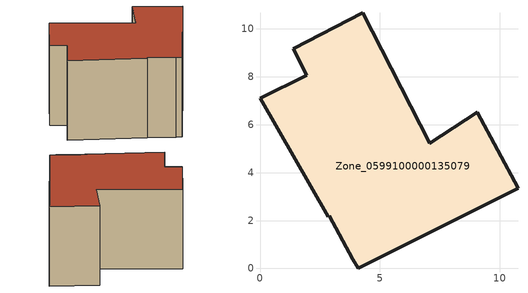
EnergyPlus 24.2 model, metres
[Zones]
Zone_0599100000135079
 floor ground (C_G): 2.85,2.17 0,7.1 1.95,8.07 1.38,9.18 4.28,10.68 7.09,5.22 9.07,6.51 10.77,3.35 4.1,0 3.88,0.38 2.9,2.19 z0.24
 wall outside (C_F): 10.77,3.35 9.07,6.51 7.09,5.22 4.28,10.68 1.38,9.18 1.95,8.07 0,7.1 2.85,2.17 2.9,2.19 3.88,0.38 4.1,0 10.77,3.35 z0.24:6.73
 roof outside (C_R): 0,7.1 2.85,2.17 2.9,2.19 3.88,0.38 4.1,0 10.77,3.35 9.07,6.51 7.09,5.22 4.28,10.68 1.38,9.18 1.95,8.07 z6.73
[BUILDING]
Pand.0599100000135079: North Axis=0; Terrain=City; Loads Convergence Tolerance Value=0.04; Temperature Convergence Tolerance Value=0.4; Solar Distribution=FullExterior; Maximum Number of Warmup Days=25; Minimum Number of Warmup Days=1
[Site:Location]
Rotterdam.The.Hague.AP_ZH_NLD Design_Conditions: Latitude=51.96; Longitude=4.45; Time Zone=1; Elevation=-4.5
[SITE:GROUNDTEMPERATURE:BUILDINGSURFACE]
18, 18, 18, 18, 18, 18, 18, 18, 18, 18, 18, 18
[MATERIAL] Thermal Absorptance=0.9; Solar Absorptance=0.7; Visible Absorptance=0.7
Name | Roughness | Thickness | Conductivity | Density | Specific Heat
G.D.1965 | MediumSmooth | 0.15 | 1 | 540 | 1210
F.D.1965 | Rough | 0.3 | 0.857143 | 1920 | 840
R.D.1965 | MediumRough | 0.2 | 0.08 | 1500 | 1000
[CONSTRUCTION]
C_G: G.D.1965
C_F: F.D.1965
C_R: R.D.1965
[ZONE]
Zone_0599100000135079: Type=1; Multiplier=1; Ceiling Height=Autocalculate; Volume=Autocalculate; Floor Area=autocalculate; Part of Total Floor Area=Yes
[ZONEINFILTRATION:DESIGNFLOWRATE]
Infil_Zone_0599100000135079: Zone or ZoneList or Space or SpaceList=Zone_0599100000135079; Schedule=AlwaysOn; Design Flow Rate Calculation Method=Flow/Area; Flow Rate per Floor Area=0.0042; Constant Term Coefficient=1; Temperature Term Coefficient=0; Velocity Term Coefficient=0; Velocity Squared Term Coefficient=0
[HVACTEMPLATE:ZONE:IDEALLOADSAIRSYSTEM]
Zone_0599100000135079: Maximum Heating Supply Air Temperature=50; Minimum Cooling Supply Air Temperature=13; Maximum Heating Supply Air Humidity Ratio=0.0156; Minimum Cooling Supply Air Humidity Ratio=0.0077; Heating Limit=NoLimit; Cooling Limit=NoLimit; Dehumidification Control Type=ConstantSensibleHeatRatio; Cooling Sensible Heat Ratio=0.7; Dehumidification Setpoint=60; Humidification Control Type=None; Humidification Setpoint=30; Outdoor Air Method=None; Outdoor Air Flow Rate per Person=0.00944; Outdoor Air Flow Rate per Zone Floor Area=0; Outdoor Air Flow Rate per Zone=0; Demand Controlled Ventilation Type=None; Outdoor Air Economizer Type=NoEconomizer; Heat Recovery Type=None; Sensible Heat Recovery Effectiveness=0.7; Latent Heat Recovery Effectiveness=0.65
[ZONECONTROL:THERMOSTAT]
ThermostatControl_Zone_0599100000135079: Zone or ZoneList=Zone_0599100000135079; Control Type Schedule=DualSetpointControlType; Control 1=Thermostat_Zone_0599100000135079; Temperature Difference Between Cutout And Setpoint=0
[THERMOSTATSETPOINT:DUALSETPOINT]
Thermostat_Zone_0599100000135079: Heating Setpoint Temperature Schedule=HeatingSetpoint_Zone_0599100000135079; Cooling Setpoint Temperature Schedule=CoolingSetpoint_Zone_0599100000135079
[SCHEDULE:COMPACT]
HeatingSetpoint_Zone_0599100000135079: Through: 12/31, For: AllDays, Until: 24:00, 21
CoolingSetpoint_Zone_0599100000135079: Through: 12/31, For: AllDays, Until: 24:00, 24
DualSetpointControlType: Through: 12/31, For: AllDays, Until: 24:00, 4
AlwaysOn: Through: 12/31, For: AllDays, Until: 24:00, 1
